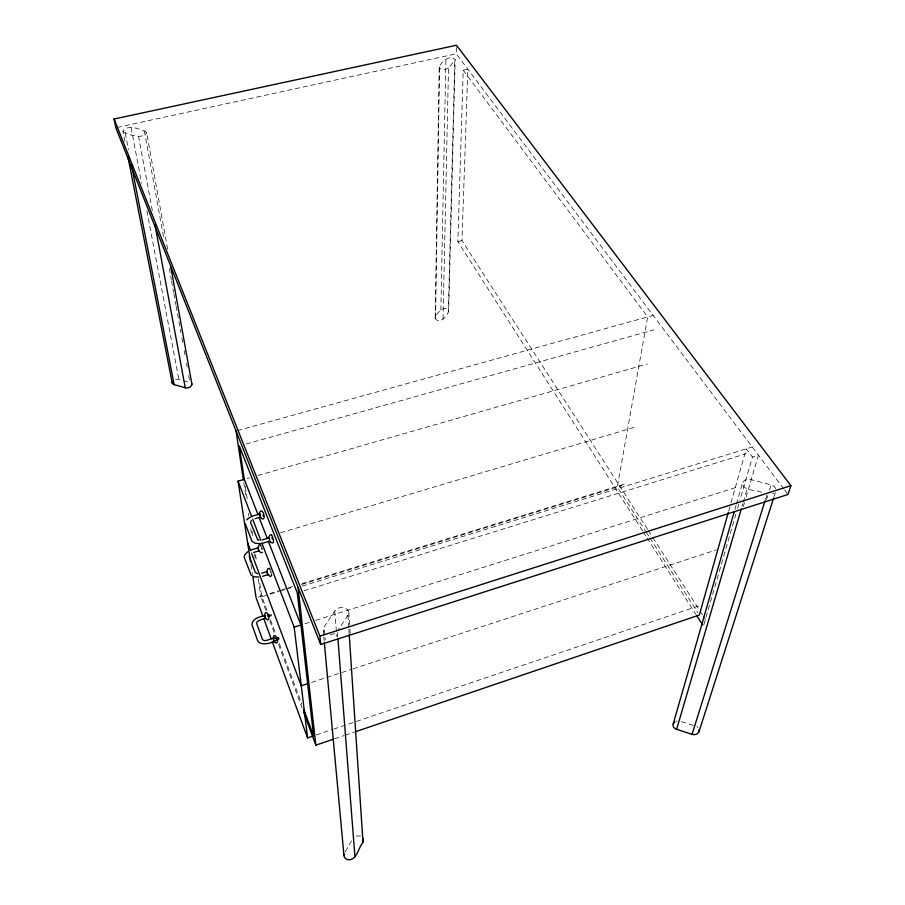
<?xml version="1.0" encoding="UTF-8"?>
<svg xmlns="http://www.w3.org/2000/svg" width="905" height="905" viewBox="0 0 905 905"><rect width="100%" height="100%" fill="white"/><g stroke="black" fill="none" stroke-linecap="round" stroke-linejoin="round"><path stroke-width="0.68" stroke-dasharray="4.53 3.39" d="M435.181 318.537L439.197 66.846C441.414 61.913 450.034 53.791 455.181 59.787L448.688 310.607C448.054 315.472 439.717 325.019 435.181 318.537C435.882 313.707 444.117 304.193 448.688 310.607M435.577 317.214L439.592 66.212M440.882 310.076L445.894 59.311M443.031 319.08L448.495 67.977L455.181 59.787M448.314 311.92L454.74 61.054M783.753 488.847L456.244 53.814L456.448 46.472M642.607 530.896L457.851 241.646L463.213 70.239L467.84 69.21L461.969 240.606L647.505 529.312M324.069 627.041L334.771 611.09C338.051 604.868 352 607.278 347.939 615.253L338.097 630.14M323.673 635.615L323.356 628.5M775.902 488.711L774.182 486.404L771.117 484.922L751.297 479.65C748.016 478.756 743.016 479.65 742.372 483.598C744.17 491.687 756.342 489.209 761.852 492.546M728.729 510.986L730.64 504.232M731.014 502.875L746.297 448.835L752.44 457.048L739.894 500.329M734.883 509.492L736.048 505.42M736.432 504.062L742.677 482.376M703.818 624.767L735.969 513.859M737.541 508.452L739.498 501.687M742.077 506.223L742.869 503.519M743.277 502.162L747.236 488.632M743.277 506.619L744.532 502.592M746.059 497.139L758.424 455.192L752.44 457.048M765.494 499.345L766.75 495.318M766.478 499.741L767.745 495.702M769.431 490.318L771.117 484.922M774.092 496.585L775.381 492.558M271.67 615.954L271.466 614.45M345.303 851.628L352.09 839.919M448.495 67.977C446.029 70.013 440.927 70.545 439.129 67.49M772.474 493.904L773.933 493.236M334.658 633.704L328.945 634.925M334.556 738.808L343.911 735.629M345.246 735.177L354.602 732.009M316.264 734.973L332.339 729.554M333.673 729.102L355.099 721.873M356.446 721.421L700.606 605.275M311.659 682.404L351.853 669.236M353.199 668.806L716.296 549.901M304.974 623.76L310.358 622.063M315.732 620.366L736.478 487.309M265.866 610.253L260.957 597.029L278.502 591.61M279.86 591.191L285.256 589.528M286.602 589.11L293.356 587.028M301.456 584.528L622.12 485.499M302.123 586.135L752.247 446.991M304.012 590.773L746.003 453.71M258.344 597.108L264.384 595.241M269.769 593.578L280.539 590.252M281.885 589.845L287.27 588.182M288.616 587.764L292.666 586.519M302.089 583.601L625.265 483.858M280.482 532.807L635.796 426.889M246.997 478.598L249.712 477.817M257.857 475.487L647.448 363.923M246.092 444.027L653.749 329.873M237.415 430.599L653.172 315.381M457.851 241.646L461.969 240.606M356.163 836.005L360.552 835.949M675.99 721.274L677.325 720.957M117.209 127.413L456.244 53.814M175.593 379.546L178.885 379.5L189.959 382.566M167.606 249.124L146.587 132.277C140.58 129.166 128.329 124.087 122.922 130.863L124.901 141.237M123.012 131.553C128.974 134.664 141.338 139.811 146.678 132.967L146.587 132.277M681.408 721.624L695.526 726.093M696.805 726.658L697.879 727.462M784.601 489.967L787.995 494.481M463.213 70.239L647.652 316.908L617.3 486.992L645.401 530.862M648.274 530.5L652.086 536.439M652.856 537.627L699.429 610.106M700.199 611.294L702.484 614.857M703.253 616.045L705.538 619.608M646.159 532.038L649.202 536.789M649.96 537.966L697.8 612.662M643.365 532.083L646.408 536.846M647.166 538.034L695.832 614.224M267.077 610.581L261.692 596.078L259.43 580.897M270.505 619.812L275.403 633.002M279.317 643.557L301.84 704.226M269.781 620.83L274.679 634.054M278.604 644.643L302.123 708.129M323.153 630.016L323.458 631.464M125.252 133.024L128.476 149.619M131.123 127.843L141.621 183.149M146.87 210.808L178.885 379.5M138.488 136.022L152.368 210.741M144.314 130.806L163.726 237.913M169.28 268.514L171.294 279.645M171.543 281.036L173.568 292.157M173.817 293.548L175.83 304.68M176.09 306.071L180.876 332.497M181.882 338.063L182.64 342.237M184.156 350.574L184.914 354.749M186.43 363.097L187.188 367.272M188.693 375.62L189.45 379.795M250.99 564.686L252.484 574.347M243.796 482.603L245.685 495.159M248.4 513.305L248.818 516.099M250.708 528.656L251.748 535.636M254.475 553.769L255.097 557.955M258.242 578.883L260.957 597.029M245.323 486.358L247.416 500.341M251.997 531.077L253.038 538.068M255.515 554.663L256.341 560.184M323.798 637.007L324.182 641.215M324.329 629.846L325.223 639.654M334.771 611.09L336.773 636.385M337.452 632.697L337.78 636.916M347.939 615.253L348.776 627.878M348.866 629.28L349.149 633.489M348.798 612.334L349.816 627.787M349.907 629.19L350.178 633.398"/><path stroke-width="1.36" d="M271.67 575.716L270.154 576.508L267.473 574.019M267.914 574.664L267.032 571.575M363.391 838.618L363.007 842.453C358.188 847.499 357.441 859.965 348.47 859.75C345.71 859.58 343.3 856.888 344.092 854.082M267.507 614.597L267.744 615.728M270.075 614.665L267.688 615.377M274.158 641.385L273.333 638.5M734.102 512.196L672.947 724.815L673.478 727.077L675.322 728.876L692.065 734.362C695.198 735.584 699.961 733.389 699.135 729.566M172.369 381.82L172.267 383.256L173.308 384.399L186.328 388.019L189.677 387.419L192.007 384.772L170.864 267.213M728.344 512.332L699.327 615.027L355.937 731.557M676.589 729.441L741.286 508.927M692.065 734.362L765.076 500.68M698.965 731.851L773.662 497.931M790.913 485.68L787.995 494.481L320.698 644.484L115.829 127.718L114.087 119.019L456.471 45.25L790.913 485.68L319.895 636.125L320.698 644.484M264.588 614.789C266.443 607.719 271.149 619.28 267.778 619.925L265.731 618.771M268.672 537.355L269.882 534.991L271.534 534.787M673.241 723.695L674.802 721.862M247.551 518.984L250.527 516.993M246.669 519.855L247.699 518.837M251.364 520.579L250.527 522.479L257.665 539.719M247.778 551.688L244.667 554.844L244.169 557.254L251.319 575.523M258.83 550.896L258.004 547.842M251.002 550.025L258.491 547.695M252.314 516.178L260.063 513.825M303.594 712.088L315.845 745.154L333.221 739.261M272.145 641.419L307.587 737.903L313.594 735.878L297.27 592.854L239.293 445.927L244.282 479.367L258.072 514.809M307.643 683.716L301.274 685.809L251.522 553.125M307.587 737.903L294.17 627.176L300.946 625.038L268.276 541.054M276.251 638.5L278.672 637.731M276.602 639.654L279.023 638.885M265.007 615.287C260.47 616.78 251.545 618.454 252.02 624.903L257.755 640.887C260.561 646.849 275.901 642.312 276.523 639.575M268.027 616.509L270.414 615.762M265.866 618.126C262.801 619.19 256.115 620.423 256.658 623.455L262.427 639.405C264.882 643.444 274.204 635.842 276.206 638.455M262.586 576.293L268.412 574.505M269.305 568.283L267.971 568.691L266.805 570.976L267.303 573.465M267.484 571.44L261.692 573.204M253.57 552.48L259.328 550.749M262.495 552.355L261.081 552.717L258.615 550.749M269.418 537.808L262.224 539.889M270.29 541.009L262.405 543.283M260.244 544.618L258.932 545.014L257.982 548.645M254.972 518.735L260.923 516.993M250.572 561.926L238.06 481.155L244.282 479.367M245.391 523.995L251.963 541.201L255.334 543.317L260.538 543.577M258.853 577.073L253.898 576.813M264.758 615.355L265.561 617.663M259.09 540.081L257.473 539.652M257.529 573.657L255.233 572.367L249.248 556.224M274.272 641.95L276.353 643.127C280.889 640.955 272.077 629.156 273.57 640.152M269.95 541.801C275.708 546.043 273.118 537.728 271.738 535.149M260.583 517.773C266.421 523.169 264.181 509.447 260.516 511.076L259.316 513.384L259.837 516.008M263.468 516.235L262.925 514.979M259.554 513.972L260.199 515.646M696.59 615.411L702.665 624.936M191.498 383.437L191.894 384.071M260.685 545.183L261.138 546.292M269.758 568.894L270.233 570.048M114.087 119.019L319.895 636.125M259.09 517.434L267.258 538.43M238.06 481.155L251.714 516.676M252.721 519.312L260.81 540.353M261.817 542.989L294.17 627.176M247.574 542.615L250.538 550.5M303.797 709.497L313.594 735.878M262.914 616.305L256.115 597.798L252.699 575.727M263.887 618.941L271.172 638.772M269.204 538.509L269.577 539.685M265.21 617.538L264.905 616.509M270.742 571.575L270.98 572.401M261.636 547.797L262.077 549.414M272.315 538.939L271.964 537.423M271.376 573.996L271.523 574.686M131.44 164.834L174.19 384.761M127.877 156.452L172.267 383.256M154.947 224.576L185.287 387.849M236.058 430.972L243.377 479.82M298.062 587.39L315.845 745.154M324.318 642.607L343.957 855.417M337.893 638.33L354.93 856.56M349.24 634.891L363.007 842.453"/></g></svg>
